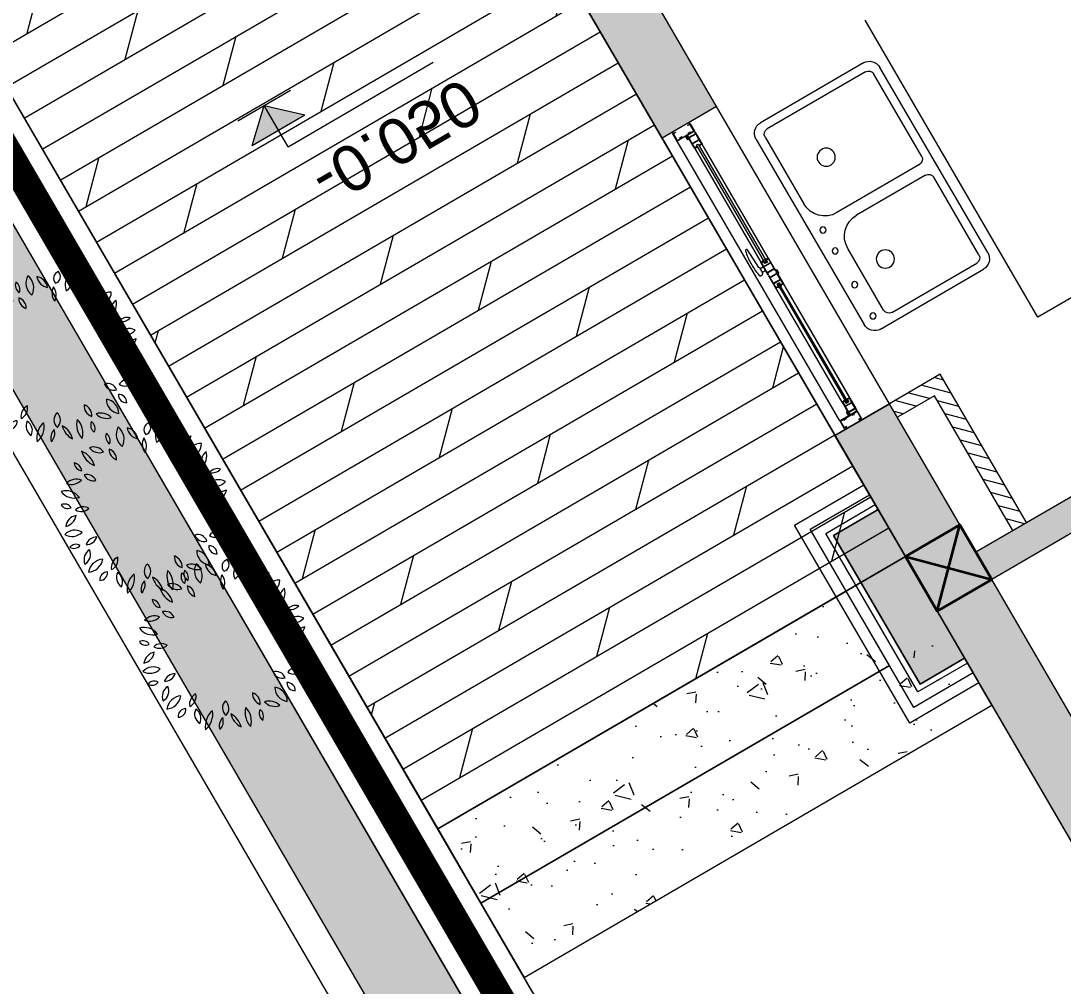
# Model space of a CAD drawing. Header units: millimetres. Extents: x 567980 to 569372, y 2065777 to 2066674.
# Drawn here: x 568904.677 to 568908.31, y 2066315.196 to 2066318.56 of the extents above; entities that cross this region are included whole.
import ezdxf
from ezdxf.enums import TextEntityAlignment as Align

# ---------------------------------------------------------------- set-up
doc = ezdxf.new("R2010")
doc.units = ezdxf.units.MM
doc.linetypes.add('CENTER', pattern=[3, 1.5, -0.5, 0.5, -0.5])
doc.linetypes.add('HIDDEN', pattern=[0.75, 0.5, -0.25])
for name, color, linetype, lineweight in [('A-COT VACH', 2, 'Continuous', 35), ('A-HATCH', 251, 'Continuous', 5), ('A-KY HIEU', 34, 'Continuous', 20), ('A-TEXT', 7, 'Continuous', 18), ('boDnv', 54, 'Continuous', 25), ('E- RANH GIOI', 1, 'CENTER', 13), ('E- THAY', 9, 'Continuous', 20), ('E- Tuong', 4, 'Continuous', 13), ('E-Manh', 251, 'Continuous', 13), ('E-NoiThat', 32, 'Continuous', 9), ('i_Cay', 114, 'Continuous', 13), ('i_Hatch', 250, 'Continuous', 13), ('i_ThietBi', 32, 'Continuous', 13), ('LD-CUA', 146, 'Continuous', 13), ('LD-THAY', 9, 'Continuous', 13)]:
    doc.layers.add(name, color=color, linetype=linetype, lineweight=lineweight)
doc.layers.add('ChiaLo', color=128, linetype='CENTER')
doc.layers.add('loKBT', color=42, linetype='Continuous')
doc.styles.add('A1-arial', font='arial.ttf')
pattern_1 = [(170.19069832, (726719.63866, 2040138.3934), (-0.1556798148, 0.3309758715), [0.0381, -0.4191]), (115.19069832, (726719.63866, 2040138.3934), (-0.2948360368, -0.2530829486), [0.03048, -0.3352811683]), (220.64214302, (726719.6257, 2040138.421), (-0.4505158377, 0.07789293), [0.0323800176, -0.3561804892]), (166.37489832, (726719.55085, 2040138.3423), (-0.1999611403, 0.5109022973), [0.05715, -0.62865]), (216.82625593, (726719.5342, 2040138.3849), (-0.666500141, 0.1615524749), [0.0485700463, -0.5342712163]), (111.3748495, (726719.55085, 2040138.3423), (-0.666500141, 0.161552475), [0.0457199341, -0.5029194638]), (141.19069832, (726719.54725, 2040138.399), (0.0242995902, 0.36495192494), [0.0381, -0.4191]), (86.19069832, (726719.54725, 2040138.399), (-0.3805660765, -0.07841078825), [0.03048, -0.33528]), (191.64214332, (726719.54928, 2040138.4294), (-0.3562664876, 0.28654113515), [0.0323800176, -0.3561798752]), (157.690698325, (726719.63866, 2040138.39341), (-0.14927777833, -0.07970270493), [0, -0.331216, 0, -0.34036, 0, -0.33655]), (127.69069832, (726719.63866, 2040138.3934), (-0.24038794692, 0.0147544723), [0, -0.194056, 0, -0.323596, 0, -0.12827]), (87.690698325, (726719.69563, 2040138.29549), (-0.12646814283, 0.24015894918), [0, -0.127, 0, -0.39624, 0, -0.52578]), (77.69069832, (726719.72118, 2040138.25158), (-0.1929373989, 0.23049989892), [0, -0.1651, 0, -0.263144, 0, -0.37338])]
pattern_2 = [(30.190698325, (404407.21042, 2087201.17899), (-0.06285995368, 0.10804455666), []), (75.19069832, (404407.21042, 2087201.179), (-0.3418090201, 0.0903692058), [0.1767766953, -0.3535533906])]

# ---------------------------------------------------------------- blocks, each defined once
blk = doc.blocks.new('NEN')
at = {"layer": 'ChiaLo', "ltscale": 5}
blk.add_lwpolyline([(223.5504, -81.784), (203.4352, -47.2097)], dxfattribs=at)
at = {"layer": 'loKBT'}
for points in [[(226.5941, -56.8745), (219.8664, -43.4232), (213.308, -41.4657), (203.4352, -47.2097), (213.4928, -64.4968)], [(203.4352, -47.2097), (192.6307, -53.4957), (202.6883, -70.7828), (213.4928, -64.4968)]]:
    blk.add_lwpolyline(points, close=True, dxfattribs=at)
blk = doc.blocks.new('BT-02')
at = {"layer": 'loKBT'}
for points in [[(7742560.1, 959879), (7742560.1, 979879), (7730060.1, 979879), (7730060.1, 959879), (7742560.1, 959879)], [(7753982.3, 979879), (7758666.7, 974889), (7757717.4, 959879), (7742560.1, 959879), (7742560.1, 979879), (7753982.3, 979879)]]:
    blk.add_lwpolyline(points, dxfattribs=at)
for points in [[(7742560.1, 979879), (7730060.1, 979879), (7730060.1, 959879), (7742560.1, 959879)], [(7730060.1, 959879), (7742560.1, 959879), (7742560.1, 979879), (7730060.1, 979879)]]:
    blk.add_lwpolyline(points, close=True, dxfattribs=at)
blk = doc.blocks.new('cotxaytho')
at = {"layer": 'A-KY HIEU'}
h = blk.add_hatch(color=256, dxfattribs=at)
h.paths.add_polyline_path([(200, 187.5), (0, 187.5), (0, 0)])
h.paths.add_polyline_path([(0, 187.5), (-200, 187.5), (0, 0)])
for p, q in [((0, 312.5), (0, 0)), ((0, 312.5), (1100, 312.5)), ((-200, 187.5), (0, 0)), ((-200, 187.5), (200, 187.5)), ((0, 0), (200, 187.5)), ((-200, 0), (200, 0))]:
    blk.add_line(p, q, dxfattribs=at)
at = {"color": 6, "style": 'A1-arial'}
blk.add_attdef('-0.050', (35, 401.7), '', height=250, dxfattribs=at)
blk = doc.blocks.new('DOUBLE-SINK1000')
for p, q in [((-449.2, 0), (449.2, 0)), ((-438.0875, -36.5125), (-115.0375, -36.5125)), ((-500, -549.2), (-500, -50.8)), ((-463.4875, -538.0875), (-463.4875, -61.9125)), ((500, -50.8), (500, -549.2)), ((438.0875, -101.6), (138.9625, -101.6)), ((463.4875, -127), (463.4875, -538.0875)), ((-13.4375, -538.0875), (-13.4375, -138.1125)), ((37.3625, -538.0875), (37.3625, -203.2)), ((-38.8375, -563.4875), (-438.0875, -563.4875)), ((438.0875, -563.4875), (62.7625, -563.4875)), ((449.2, -600), (-449.2, -600))]:
    blk.add_line(p, q)
at = {"color": 44}
for centre, radius in [((19.9, -50.8), 12.7), ((121.5, -50.8), 12.7), ((284.9, -50.8), 12.7), ((436.5, -50.8), 12.7), ((-236.875, -215.9), 38.1), ((256.325, -215.9), 38.1)]:
    blk.add_circle(centre, radius, dxfattribs=at)
for centre, radius, start, end in [((-449.2, -50.8), 50.8, 90, 180), ((449.2, -50.8), 50.8, 0, 90), ((-438.0875, -61.9125), 25.4, 90, 180), ((-115.0375, -138.1125), 101.6, 0, 90), ((138.9625, -203.2), 101.6, 90, 180), ((438.0875, -127), 25.4, 0, 90), ((-449.2, -549.2), 50.8, 180, 270), ((-438.0875, -538.0875), 25.4, 180, 270), ((-38.8375, -538.0875), 25.4, 270, 0), ((62.7625, -538.0875), 25.4, 180, 270), ((438.0875, -538.0875), 25.4, 270, 0), ((449.2, -549.2), 50.8, 270, 0)]:
    blk.add_arc(centre, radius, start, end)
blk = doc.blocks.new('kkkk')
h = blk.add_hatch(color=250)
edge = h.paths.add_edge_path()
edge.add_line((333058.8, 105336.6), (333060.3, 105336.6))
edge.add_line((333060.3, 105336.6), (333060.3, 105341.6))
edge.add_line((333060.3, 105341.6), (333061.8, 105341.6))
edge.add_line((333061.8, 105341.6), (333061.8, 105371.6))
edge.add_line((333061.8, 105371.6), (333027.5, 105371.6))
edge.add_line((333027.5, 105371.6), (333027.5, 105386.6))
edge.add_line((333027.5, 105386.6), (333022.2, 105386.6))
edge.add_line((333022.2, 105386.6), (333022.2, 105383.6))
edge.add_line((333022.2, 105383.6), (333023.7, 105383.6))
edge.add_line((333023.7, 105383.6), (333023.7, 105385.1))
edge.add_line((333023.7, 105385.1), (333026, 105385.1))
edge.add_line((333026, 105385.1), (333026, 105378.1))
edge.add_line((333026, 105378.1), (333023.7, 105378.1))
edge.add_line((333023.7, 105378.1), (333023.7, 105379.6))
edge.add_line((333023.7, 105379.6), (333022.2, 105379.6))
edge.add_line((333022.2, 105379.6), (333022.2, 105376.6))
edge.add_line((333022.2, 105376.6), (333026, 105376.6))
edge.add_line((333026, 105376.6), (333026, 105371.6))
edge.add_line((333026, 105371.6), (332991.8, 105371.6))
edge.add_line((332991.8, 105371.6), (332991.8, 105341.6))
edge.add_line((332991.8, 105341.6), (332993.3, 105341.6))
edge.add_line((332993.3, 105341.6), (332993.3, 105336.6))
edge.add_line((332993.3, 105336.6), (332994.8, 105336.6))
edge.add_line((332994.8, 105336.6), (332994.8, 105341.6))
edge.add_line((332994.8, 105341.6), (333002.3, 105341.6))
edge.add_line((333002.3, 105341.6), (333002.3, 105343.1))
edge.add_line((333002.3, 105343.1), (332993.3, 105343.1))
edge.add_line((332993.3, 105343.1), (332993.3, 105370.1))
edge.add_line((332993.3, 105370.1), (333006.9, 105370.1))
edge.add_arc((333010, 105367.6), 3.97, 141.5226, 210)
edge.add_line((333006.6, 105365.7), (333007.9, 105366.4))
edge.add_arc((333010, 105367.6), 2.47, -390, -150, ccw=False)
edge.add_line((333012.1, 105366.4), (333013.4, 105365.7))
edge.add_arc((333010, 105367.6), 3.97, -30, 38.4774)
edge.add_line((333013.1, 105370.1), (333040.4, 105370.1))
edge.add_arc((333043.5, 105367.6), 3.97, 141.5226, 210)
edge.add_line((333040.1, 105365.7), (333041.4, 105366.4))
edge.add_arc((333043.5, 105367.6), 2.47, -390, -150, ccw=False)
edge.add_line((333045.6, 105366.4), (333046.9, 105365.7))
edge.add_arc((333043.5, 105367.6), 3.97, -30, 38.4774)
edge.add_line((333046.6, 105370.1), (333060.3, 105370.1))
edge.add_line((333060.3, 105370.1), (333060.3, 105343.1))
edge.add_line((333060.3, 105343.1), (333051.3, 105343.1))
edge.add_line((333051.3, 105343.1), (333051.3, 105341.6))
edge.add_line((333051.3, 105341.6), (333058.8, 105341.6))
edge.add_line((333058.8, 105341.6), (333058.8, 105336.6))
blk.add_lwpolyline([(333026, 105378.1), (333026, 105385.1), (333023.7, 105385.1), (333023.7, 105383.6), (333022.2, 105383.6), (333022.2, 105386.6), (333027.5, 105386.6), (333027.5, 105371.6), (333061.8, 105371.6), (333061.8, 105341.6), (333060.3, 105341.6), (333060.3, 105336.6), (333058.8, 105336.6), (333058.8, 105341.6), (333051.3, 105341.6), (333051.3, 105343.1), (333060.3, 105343.1), (333060.3, 105370.1), (333046.6, 105370.1, -0.30801), (333046.9, 105365.7), (333045.6, 105366.4, 1.732051), (333041.4, 105366.4), (333040.1, 105365.7, -0.30801), (333040.4, 105370.1), (333013.1, 105370.1, -0.30801), (333013.4, 105365.7), (333012.1, 105366.4, 1.732051), (333007.9, 105366.4), (333006.6, 105365.7, -0.30801), (333006.9, 105370.1), (332993.3, 105370.1), (332993.3, 105343.1), (333002.3, 105343.1), (333002.3, 105341.6), (332994.8, 105341.6), (332994.8, 105336.6), (332993.3, 105336.6), (332993.3, 105341.6), (332991.8, 105341.6), (332991.8, 105371.6), (333026, 105371.6), (333026, 105376.6), (333022.2, 105376.6), (333022.2, 105379.6), (333023.7, 105379.6), (333023.7, 105378.1)], format="xyb", close=True)
blk = doc.blocks.new('ccccc')
h = blk.add_hatch(color=250)
h.paths.add_polyline_path([(333034.3, 105325.3), (333084.3, 105325.3), (333084.3, 105326.8), (333077.7, 105326.8), (333077.7, 105353.8), (333084.3, 105353.8), (333084.3, 105355.3), (333034.3, 105355.3), (333034.3, 105346.7), (333035.8, 105346.7), (333035.8, 105353.8), (333052.1, 105353.8), (333052.1, 105326.8), (333035.8, 105326.8), (333035.8, 105333.9), (333034.3, 105333.9)])
h.paths.add_polyline_path([(333053.6, 105326.8), (333053.6, 105353.8), (333076.2, 105353.8), (333076.2, 105326.8)], flags=16)
for p, q in [((333034.3, 105346.7), (333035.8, 105346.7)), ((333052.1, 105353.8), (333052.1, 105326.8)), ((333053.6, 105353.8), (333053.6, 105326.8)), ((333076.2, 105353.8), (333076.2, 105326.8)), ((333077.7, 105353.8), (333077.7, 105326.8)), ((333084.3, 105355.3), (333084.3, 105353.8)), ((333034.3, 105333.9), (333035.8, 105333.9)), ((333084.3, 105326.8), (333084.3, 105325.3))]:
    blk.add_line(p, q)
for points in [[(333084.3, 105355.3), (333034.3, 105355.3), (333034.3, 105346.7)], [(333052.1, 105353.8), (333035.8, 105353.8), (333035.8, 105346.7)], [(333076.2, 105353.8), (333053.6, 105353.8)], [(333084.3, 105353.8), (333077.7, 105353.8)], [(333034.3, 105333.9), (333034.3, 105325.3), (333084.3, 105325.3)], [(333035.8, 105333.9), (333035.8, 105326.8), (333052.1, 105326.8)], [(333053.6, 105326.8), (333076.2, 105326.8)], [(333077.7, 105326.8), (333084.3, 105326.8)]]:
    blk.add_lwpolyline(points)
blk = doc.blocks.new('dasdsd')
at = {"linetype": 'HIDDEN', "ltscale": 0.05}
for p, q in [((-9.6, -15.9), (-9.6, 0)), ((9.6, 0), (-9.6, 0)), ((9.6, -15.9), (9.6, 0)), ((-16.3, -18.9), (-107.9, -23.1)), ((-10.5, -16.1), (-15.5, -18.7)), ((9.6, -15.9), (-9.6, -15.9))]:
    blk.add_line(p, q, dxfattribs=at)
for centre, radius, start, end in [((-106.3, -28.1), 5.22, 108.2433, 251.7567), ((-41, 286.6), 326.6, 258.1752, 278.8996), ((-16.3, -17), 1.95, 270, 297.1927), ((-9.6, -17.9), 1.95, 90, 117.1927), ((9.6, -26), 10.1, 270, 90)]:
    blk.add_arc(centre, radius, start, end, dxfattribs=at)
blk = doc.blocks.new('fffsf')
h = blk.add_hatch(color=250)
h.paths.add_polyline_path([(333183.8, 105395.8), (333133.8, 105395.8), (333133.8, 105394.3), (333140.5, 105394.3), (333140.5, 105367.3), (333133.8, 105367.3), (333133.8, 105364.3), (333118.8, 105364.3), (333118.8, 105361.3), (333135.3, 105361.3), (333135.3, 105365.8), (333183.8, 105365.8), (333183.8, 105374.4), (333182.3, 105374.4), (333182.3, 105367.3), (333166, 105367.3), (333166, 105394.3), (333182.3, 105394.3), (333182.3, 105387.2), (333183.8, 105387.2)])
h.paths.add_polyline_path([(333164.5, 105394.3), (333164.5, 105367.3), (333142, 105367.3), (333142, 105394.3)], flags=16)
for p, q in [((333133.8, 105395.8), (333133.8, 105394.3)), ((333140.5, 105394.3), (333140.5, 105367.3)), ((333142, 105394.3), (333142, 105367.3)), ((333164.5, 105394.3), (333164.5, 105367.3)), ((333166, 105394.3), (333166, 105367.3)), ((333183.8, 105387.2), (333182.3, 105387.2)), ((333183.8, 105374.4), (333182.3, 105374.4))]:
    blk.add_line(p, q)
for points in [[(333133.8, 105395.8), (333183.8, 105395.8), (333183.8, 105387.2)], [(333133.8, 105394.3), (333140.5, 105394.3)], [(333142, 105394.3), (333164.5, 105394.3)], [(333166, 105394.3), (333182.3, 105394.3), (333182.3, 105387.2)], [(333183.8, 105374.4), (333183.8, 105365.8), (333135.3, 105365.8), (333135.3, 105361.3), (333118.8, 105361.3)], [(333133.8, 105367.3), (333133.8, 105364.3), (333118.8, 105364.3), (333118.8, 105361.3)], [(333140.5, 105367.3), (333133.8, 105367.3)], [(333164.5, 105367.3), (333142, 105367.3)], [(333182.3, 105374.4), (333182.3, 105367.3), (333166, 105367.3)]]:
    blk.add_lwpolyline(points)
blk = doc.blocks.new('*U495')
for points in [[(88.4, 82.2), (88.4, 80.6), (77.2, 80.6), (77.2, 69.4), (88.4, 69.4), (88.4, 67.8, 0.240391), (91.1, 72), (80.2, 72), (80.2, 78), (91.1, 78, 0.240391)], [(547.1, 82.2), (547.1, 80.6), (558.3, 80.6), (558.3, 69.4), (547.1, 69.4), (547.1, 67.8, -0.240391), (544.4, 72), (555.3, 72), (555.3, 78), (544.4, 78, -0.240391)], [(652.9, 82.2), (652.9, 80.6), (641.7, 80.6), (641.7, 69.4), (652.9, 69.4), (652.9, 67.8, 0.240391), (655.6, 72), (644.7, 72), (644.7, 78), (655.6, 78, 0.240391)]]:
    blk.add_hatch(color=250).paths.add_polyline_path(points)
for p, q in [((597.5, 90), (44.5, 90)), ((597.5, 90), (88, 90)), ((602.5, 90), (1112, 90)), ((88, 60), (597.5, 60)), ((1112, 60), (602.5, 60)), ((35, 20), (1165, 20))]:
    blk.add_line(p, q)
for points in [[(88.4, 82.2), (88.4, 80.6), (77.2, 80.6), (77.2, 69.4), (88.4, 69.4), (88.4, 67.8, 0.240391), (91.1, 72), (80.2, 72), (80.2, 78), (91.1, 78, 0.240391)], [(547.1, 82.2), (547.1, 80.6), (558.3, 80.6), (558.3, 69.4), (547.1, 69.4), (547.1, 67.8, -0.240391), (544.4, 72), (555.3, 72), (555.3, 78), (544.4, 78, -0.240391)], [(652.9, 82.2), (652.9, 80.6), (641.7, 80.6), (641.7, 69.4), (652.9, 69.4), (652.9, 67.8, 0.240391), (655.6, 72), (644.7, 72), (644.7, 78), (655.6, 78, 0.240391)]]:
    blk.add_lwpolyline(points, format="xyb", close=True)
for points in [[(555.3, 72), (80.2, 72), (80.2, 78), (555.3, 78)], [(644.7, 72), (1119.8, 72), (1119.8, 78), (644.7, 78)]]:
    blk.add_lwpolyline(points, close=True)
at = {"rotation": 270}
blk.add_blockref('kkkk', (-105336.6, 333081.8), dxfattribs=at)
at = {"xscale": -1}
for name, p, rotation in [('ccccc', (333122.3, -105265.3), 359.9999999999902), ('fffsf', (-332531.3, 105455.8), 180.0000000001608), ('kkkk', (106536.6, 333081.8), 90)]:
    blk.add_blockref(name, p, dxfattribs=dict(at, rotation=rotation))
for p in [(-332486.8, -105265.3), (-331922.3, -105265.3)]:
    blk.add_blockref('ccccc', p)
at = {"xscale": -0.8000000000000002, "yscale": 0.8, "zscale": 0.8}
blk.add_blockref('dasdsd', (627.5, 60), dxfattribs=at)
blk = doc.blocks.new('cot')
at = {"layer": 'i_Hatch'}
h = blk.add_hatch(color=256, dxfattribs=at)
h.dxf.hatch_style = 1
h.paths.add_polyline_path([(-124080301.5, 101892782.2), (-124080081.5, 101892782.2), (-124080081.5, 101893002.2), (-124080301.5, 101893002.2)])
at = {"layer": 'A-COT VACH'}
for p, q in [((-124080301.5, 101893002.2), (-124080081.5, 101892782.2)), ((-124080301.5, 101892782.2), (-124080081.5, 101893002.2))]:
    blk.add_line(p, q, dxfattribs=at)
blk.add_lwpolyline([(-124080301.5, 101892782.2), (-124080081.5, 101892782.2), (-124080081.5, 101893002.2), (-124080301.5, 101893002.2)], close=True, dxfattribs=at)
blk = doc.blocks.new('luoicot')
at = {"layer": 'E- Tuong'}
blk.add_blockref('cot', (-10876, -4832.9), dxfattribs=at)
blk = doc.blocks.new('MB TANG 1 BT3')
at = {"layer": 'A-HATCH'}
h = blk.add_hatch(color=256, dxfattribs=at)
h.dxf.hatch_style = 1
h.paths.add_polyline_path([(7080555, 945515.8), (7073665.1, 945515.8), (7073665.1, 945295.8), (7073975.1, 945295.8), (7073975.1, 945004.8), (7074085.1, 945004.8), (7074085.1, 945295.8), (7080335, 945295.8), (7080335, 944795.8), (7080555, 944795.8)])
h.paths.add_polyline_path([(7080555, 942395.8), (7080335, 942395.8), (7080335, 941915.9), (7076335.1, 941915.9), (7076335.1, 941805.9), (7075085.1, 941805.9), (7075085.1, 941695.9), (7078535, 941695.9), (7078535, 940995.8), (7078755, 940995.8), (7078755, 941695.9), (7080555, 941695.9)])
h.paths.add_polyline_path([(7072085.1, 945295.8), (7072465.1, 945295.8), (7072465.1, 945515.8), (7071865.1, 945515.8), (7071865.1, 941805.9), (7071865.1, 941505.9), (7071865.1, 940680.9), (7072085.1, 940680.9), (7072085.1, 941695.9), (7073065.1, 941695.9), (7073065.1, 941805.9), (7072290.1, 941805.9), (7072290.1, 943004.8), (7072085.1, 943004.8), (7072085.1, 944094.8), (7073975.1, 944094.8), (7073975.1, 941805.9), (7073865.1, 941805.9), (7073865.1, 941695.9), (7074185.1, 941695.9), (7074185.1, 941805.9), (7074085.1, 941805.9), (7074085.1, 944304.8), (7073975.1, 944304.8), (7073975.1, 944204.8), (7072085.1, 944204.8)])
h.paths.add_polyline_path([(7072085.1, 942949.8), (7072235.1, 942949.8), (7072235.1, 941805.9), (7072085.1, 941805.9)], flags=16)
h.paths.add_polyline_path([(7072085.1, 938910.8), (7071865.1, 938910.8), (7071865.1, 937675.8), (7071865.1, 937485.8), (7071865.1, 937185.8), (7072085.1, 937185.8), (7072085.1, 937785.8), (7075065.1, 937785.8), (7075065.1, 937895.8), (7072085.1, 937895.8)])
h.paths.add_polyline_path([(7072085.1, 935985.8), (7071865.1, 935985.8), (7071865.1, 934842.7), (7072085.1, 934842.7)])
h.paths.add_polyline_path([(7073675.1, 932186.5), (7072085.1, 932186.5), (7072085.1, 932721.5), (7071865.1, 932721.5), (7071865.1, 931966.5), (7073675.1, 931966.5)])
h.paths.add_polyline_path([(7072305.1, 931966.5), (7071865.1, 931966.5), (7071865.1, 932321.5), (7071665.1, 932321.5), (7071665.1, 931681.5), (7072305.1, 931681.5)])
h.paths.add_polyline_path([(7078798.4, 932341), (7078650.7, 932504.1), (7078300.2, 932186.5), (7076075.1, 932186.5), (7076075.1, 931966.5), (7078385.1, 931966.5)])
h.paths.add_polyline_path([(7077984.8, 931966.5), (7077874.8, 931966.5), (7077874.8, 931826.5), (7077494.8, 931826.5), (7077494.8, 931966.5), (7077384.8, 931966.5), (7077384.8, 931716.5), (7077984.8, 931716.5)])
h.paths.add_polyline_path([(7080555, 933932.7), (7080555, 935404.3), (7080335, 935404.3), (7080335, 934030.2), (7079984.6, 933712.7), (7080132.3, 933549.7)])
h.paths.add_polyline_path([(7080805, 934932.7), (7080555, 934932.7), (7080555, 934822.7), (7080695, 934822.7), (7080695, 934442.7), (7080555, 934442.7), (7080555, 934332.7), (7080805, 934332.7)])
h.paths.add_polyline_path([(7080555, 937895.8), (7078755, 937895.8), (7078755, 938595.8), (7078535, 938595.8), (7078535, 937895.8), (7077715.1, 937895.8), (7077715.1, 937675.8), (7080335, 937675.8), (7080335, 937004.3), (7080555, 937004.3)])
h.paths.add_polyline_path([(7080812.5, 938075.8), (7080212.5, 938075.8), (7080212.5, 937895.8), (7080555, 937895.8), (7080555, 937475.8), (7080812.5, 937475.8)])
h.paths.add_polyline_path([(7076625.1, 937895.8), (7075965.1, 937895.8), (7075965.1, 937785.8), (7076075.1, 937785.8), (7076075.1, 934375.7), (7076585.1, 934375.7), (7076585.1, 934485.7), (7076185.1, 934485.7), (7076185.1, 937675.8), (7076625.1, 937675.8)])
h.paths.add_polyline_path([(7071865.1, 938085.8), (7071685.1, 938085.8), (7071685.1, 937485.8), (7071865.1, 937485.8)])
h.paths.add_polyline_path([(7071685.1, 941505.9), (7071685.1, 942105.9), (7071865.1, 942105.9), (7071865.1, 941805.9), (7071865.1, 941505.9)])
h.paths.add_polyline_path([(7072325.1, 945695.8), (7071685.1, 945695.8), (7071685.1, 945095.8), (7071865.1, 945095.8), (7071865.1, 945515.8), (7072325.1, 945515.8)])
h.paths.add_polyline_path([(7080822.3, 945695.8), (7080182.3, 945695.8), (7080182.3, 945515.8), (7080555, 945515.8), (7080555, 945055.8), (7080822.3, 945055.8)])
h.paths.add_polyline_path([(7080812.6, 942115.8), (7080555, 942115.8), (7080555, 941695.9), (7080212.6, 941695.9), (7080212.6, 941515.8), (7080812.6, 941515.8)])
h = blk.add_hatch(dxfattribs=at)
h.set_pattern_fill('ANSI31', color=256, scale=300)
h.set_pattern_definition([(45, (0, 0), (-26.5165043, 26.5165043), [])])
h.paths.add_polyline_path([(7072290.1, 937785.8), (7072235.1, 937785.8), (7072235.1, 937240.8), (7072085.1, 937240.8), (7072085.1, 937185.8), (7072290.1, 937185.8)])
at = {"layer": 'E- THAY'}
blk.add_lwpolyline([(7071865.1, 937185.8), (7072085.1, 937185.8), (7072085.1, 935985.8), (7071865.1, 935985.8)], close=True, dxfattribs=at)
at = {"layer": 'E- Tuong'}
for p, q in [((7071865.1, 938910.8), (7071865.1, 937675.8)), ((7072085.1, 938910.8), (7072085.1, 937895.8)), ((7075065.1, 937895.8), (7072085.1, 937895.8)), ((7071865.1, 937835.8), (7071865.1, 937835.8)), ((7072085.1, 937785.8), (7072085.1, 937185.8)), ((7075065.1, 937785.8), (7072085.1, 937785.8)), ((7072235.1, 937785.8), (7072235.1, 937240.8)), ((7072290.1, 937785.8), (7072290.1, 937185.8)), ((7071865.1, 937675.8), (7071865.1, 937185.8)), ((7072235.1, 937240.8), (7072085.1, 937240.8)), ((7072085.1, 937185.8), (7071865.1, 937185.8)), ((7072290.1, 937185.8), (7072085.1, 937185.8)), ((7071865.1, 935985.8), (7071865.1, 934842.7)), ((7072085.1, 935985.8), (7071865.1, 935985.8)), ((7072085.1, 935985.8), (7072085.1, 934842.7))]:
    blk.add_line(p, q, dxfattribs=at)
blk.add_lwpolyline([(7071865.1, 937485.8), (7071865.1, 938085.8), (7071685.1, 938085.8), (7071685.1, 937485.8)], close=True, dxfattribs=at)
at = {"layer": 'E-NoiThat'}
for p, q in [((7072685.1, 937185.8), (7072685.1, 935985.8)), ((7073945.2, 937185.8), (7072685.1, 937185.8))]:
    blk.add_line(p, q, dxfattribs=at)
at = {"layer": 'LD-THAY'}
for points in [[(7071865.1, 937385.8), (7071865.1, 938185.8), (7071585.1, 938185.8), (7071585.1, 937385.8)], [(7071865.1, 937425.8), (7071865.1, 938145.8), (7071625.1, 938145.8), (7071625.1, 937425.8)], [(7071865.1, 937465.8), (7071865.1, 938105.8), (7071665.1, 938105.8), (7071665.1, 937465.8)], [(7071865.1, 938085.8), (7071685.1, 938085.8), (7071685.1, 937485.8), (7071865.1, 937485.8)]]:
    blk.add_lwpolyline(points, close=True, dxfattribs=at)
at = {"layer": 'E- Tuong'}
blk.add_blockref('luoicot', (131163042.6, -100950273.6), dxfattribs=at)
at = {"layer": 'i_ThietBi', "ltscale": 0.5, "xscale": 0.8333333333333339, "yscale": 0.8333333333333339, "zscale": 0.8333333333333339, "rotation": 90}
blk.add_blockref('DOUBLE-SINK1000', (7072147.1, 936528.3), dxfattribs=at)
at = {"layer": 'LD-CUA', "rotation": 270}
blk.add_blockref('*U495', (7071885.1, 937185.8), dxfattribs=at)
blk = doc.blocks.new('mb-cay40')
at = {"color": 0, "linetype": 'ByBlock'}
for centre, radius, start, end in [((-299.6, 710.3), 100.2, 149.47372, 231.75859), ((-447.9, 682.5), 100.2, 329.47372, 51.75859), ((-230.7, 779.4), 98.1, 192.30595, 259.6849), ((-344.1, 662), 98.1, 12.30595, 79.6849), ((-136.2, 736.9), 62.9, 125.40933, 202.71009), ((-230.7, 763.9), 62.9, 305.40933, 22.71009), ((16.3, 684.3), 136.5, 133.81169, 194.30773), ((-210.5, 749), 136.5, 313.81169, 14.30773), ((112.7, 711.3), 137.2, 163.46423, 212.79056), ((-134.2, 676.1), 137.2, 343.46423, 32.79056), ((-426.9, 693.8), 54.1, 146.81507, 244.01934), ((-495.9, 674.7), 54.1, 326.81507, 64.01934), ((-147.5, 637.8), 79.7, 145.52479, 220.83273), ((-273.4, 630.8), 79.7, 325.52479, 40.83273), ((138.4, 615.5), 80.6, 104.10036, 168.46502), ((39.7, 709.8), 80.6, 284.10036, 348.46502), ((-541.5, 596.8), 98.1, 183.31893, 263.19037), ((-651.1, 493.7), 98.1, 3.31893, 83.19037), ((-554.2, 555.7), 69.9, 25.45365, 116.6852), ((-522.5, 648.1), 69.9, 205.45365, 296.6852), ((-390.4, 597.1), 66.9, 168.8066, 257.6391), ((-470.3, 544.7), 66.9, 348.8066, 77.6391), ((48.9, 562.1), 68.8, 103.89139, 198.90395), ((-32.7, 606.6), 68.8, 283.89139, 18.90395), ((230.4, 506), 141.4, 100.3005, 160.44765), ((71.9, 692.4), 141.4, 280.3005, 340.44765), ((260, 521), 76.9, 122.58173, 207.17999), ((150.2, 550.6), 76.9, 302.58173, 27.17999), ((-653.7, 503), 44.2, 163.49335, 274.46973), ((-692.7, 471.4), 44.2, 343.49335, 94.46973), ((213.1, 368.7), 79.6, 86.02822, 161.36976), ((143.1, 473.5), 79.6, 266.02822, 341.36976), ((299.7, 426), 53.5, 59.98145, 155.66759), ((277.7, 494.4), 53.5, 239.98145, 335.66759), ((-680.1, 301.4), 101.7, 69.72014, 135.64891), ((-717.6, 467.9), 101.7, 249.72014, 315.64891), ((-620.4, 356.9), 75.8, 22.57231, 98.33354), ((-561.4, 461), 75.8, 202.57231, 278.33354), ((319.9, 283.6), 110.2, 64.73526, 140.57812), ((281.8, 453.3), 110.2, 244.73526, 320.57812), ((-743.4, 226), 96, 30.94824, 110.57839), ((-694.8, 365.2), 96, 210.94824, 290.57839), ((359.2, 242.1), 79.1, 90.25287, 173.52208), ((280.3, 330.1), 79.1, 270.25287, 353.52208), ((-766.5, 152.4), 75.6, 44.25765, 108.59266), ((-736.5, 276.8), 75.6, 224.25765, 288.59266), ((243, 141), 78, 58.87476, 131.21352), ((-787.2, 176.3), 110.8, 280.87616, 345.44791), ((-659.1, 39.6), 110.8, 100.87616, 165.44791), ((-637.6, 118.6), 83.9, 60.50948, 129.29199), ((-649.5, 256.6), 83.9, 240.50948, 309.29199), ((231.9, 266.5), 78, 238.87476, 311.21352), ((344, 142), 53.6, 28.19814, 112.19179), ((371, 217), 53.6, 208.19814, 292.19179), ((292.5, 25.2), 97.6, 29.1952, 106.7189), ((349.7, 166.4), 97.6, 209.1952, 286.7189), ((-689.6, -39.1), 87.4, 54.97446, 151.37923), ((-716.2, 74.2), 87.4, 234.97446, 331.37923), ((158.9, -75), 77.3, 28.80716, 103.91988), ((208.1, 37.3), 77.3, 208.80716, 283.91988), ((313.8, -58.6), 90.4, 71.37117, 141.75354), ((271.7, 82.9), 90.4, 251.37117, 321.75354), ((-674.8, -123.2), 70, 71.81925, 140.08176), ((-706.7, -11.8), 70, 251.81925, 320.08176), ((-551.5, -83), 75, 87.17243, 157.23647), ((-616.9, 20.9), 75, 267.17243, 337.23647), ((243.5, -118.1), 50.7, 359.25572, 87.62866), ((296.2, -68.1), 50.7, 179.25572, 267.62866), ((-557.2, -163.3), 78, 113.47529, 203.45596), ((-659.8, -122.8), 78, 293.47529, 23.45596), ((-341.9, -220.9), 95.9, 122.88731, 186.72533), ((-489.2, -151.6), 95.9, 302.88731, 6.72533), ((69.9, -150.8), 70.3, 173.64998, 254.65145), ((-18.6, -210.9), 70.3, 353.64998, 74.65145), ((132.9, -213), 116.1, 6.54869, 76.89113), ((274.6, -86.6), 116.1, 186.54869, 256.89113), ((-604.8, -147.2), 106.6, 271.63276, 352.02679), ((-496.2, -268.5), 106.6, 91.63276, 172.02679), ((-132.5, -236.1), 75.4, 148.78766, 221.59771), ((-253.3, -247.1), 75.4, 328.78766, 41.59771), ((113.4, -289.9), 96.7, 38.69621, 106.24154), ((161.8, -136.6), 96.7, 218.69621, 286.24154), ((-472.9, -293.5), 49.3, 76.54191, 193.47743), ((-509.3, -257.1), 49.3, 256.54191, 13.47743), ((-314.3, -280.8), 91.1, 159.11699, 230.36062), ((-457.4, -318.4), 91.1, 339.11699, 50.36062), ((-220.2, -348.5), 108.7, 122.11699, 201.72753), ((-378.9, -296.7), 108.7, 302.11699, 21.72753), ((-159.8, -372.2), 84.6, 5.31956, 80.41897), ((-61.5, -281), 84.6, 185.31956, 260.41897), ((99.9, -278), 148, 165.20711, 218.32175), ((-159.3, -332), 148, 345.20711, 38.32175), ((110.4, -276.4), 64.3, 156.77542, 231.28797), ((11, -301.2), 64.3, 336.77542, 51.28797), ((-170.5, -363.9), 62.5, 129.74751, 206.0709), ((-266.7, -343.3), 62.5, 309.74751, 26.0709)]:
    blk.add_arc(centre, radius, start, end, dxfattribs=at)
blk = doc.blocks.new('SAN VUON BT A-BT1')
at = {"layer": 'i_Hatch', "true_color": 0x46cb3a, "transparency": 33554687}
h = blk.add_hatch(dxfattribs=at)
h.set_pattern_fill('CROSS', color=95, scale=300, double=1)
h.set_pattern_definition([(0, (2832.47, -202892.13), (75, 75), [37.5, -112.5]), (90, (2851.22, -202910.88), (-75, 75), [37.5, -112.5])])
h.paths.add_polyline_path([(7163776.9, 841296.9), (7151496.9, 841296.9), (7151496.9, 841006.9), (7163486.9, 841006.9), (7163486.9, 821856.9), (7163776.9, 821856.9)])
h.paths.add_polyline_path([(7158157.3, 822152.4), (7151786.9, 822152.4), (7151786.9, 839436.9), (7151496.9, 839436.9), (7151496.9, 821856.9), (7151496.9, 821516.9), (7158157.3, 821516.9)])
at = {"layer": 'E- RANH GIOI', "ltscale": 0.1, "const_width": 100}
blk.add_lwpolyline([(7151386.9, 821436.9), (7163886.9, 821436.9), (7163886.9, 841436.9), (7151386.9, 841436.9)], close=True, dxfattribs=at)
at = {"layer": 'E-Manh'}
for p, q in [((7151496.9, 841326.9), (7151496.9, 821886.9)), ((7151786.9, 839436.9), (7151786.9, 822182.4)), ((7151896.9, 839436.9), (7151896.9, 822292.4))]:
    blk.add_line(p, q, dxfattribs=at)
blk.add_lwpolyline([(7151496.9, 841326.9), (7151496.9, 821546.9), (7158267.3, 821546.9)], dxfattribs=at)
at = {"layer": 'i_Cay', "xscale": 0.5, "yscale": 0.5, "zscale": 0.5}
for p in [(7151700.3, 830588.8), (7151696.3, 830039.8), (7151703.3, 829425.8)]:
    blk.add_blockref('mb-cay40', p, dxfattribs=at)
blk = doc.blocks.new('MBT1 BT1')
at = {"layer": 'E- RANH GIOI', "ltscale": 0.1, "const_width": 100}
blk.add_lwpolyline([(7075416.3, 1014867.5), (7087916.3, 1014867.5), (7087916.3, 1034867.5), (7075416.3, 1034867.5)], close=True, dxfattribs=at)
at = {"layer": 'E- THAY'}
blk.add_blockref('SAN VUON BT A-BT1', (-75970.5, 193430.5), dxfattribs=at)

msp = doc.modelspace()

# ---------------------------------------------------------------- block references
at = {"layer": 'boDnv'}
msp.add_blockref('NEN', (568697.4807, 2066371.6973), dxfattribs=at)

# ---------------------------------------------------------------- next in the draw order: hatches: boundary and pattern name
at = {"layer": 'i_Hatch', "transparency": 33554687}
h = msp.add_hatch(dxfattribs=at)
h.set_pattern_fill('DOLMIT', color=256, scale=0.5, angle=30.1907)
h.set_pattern_definition(pattern_2)
h.paths.add_polyline_path([(568903.2391, 2066320.7132), (568904.8697, 2066321.6618), (568907.7605, 2066316.693), (568906.13, 2066315.7443)])
h = msp.add_hatch(dxfattribs=at)
h.set_pattern_fill('AR-CONC', color=256, scale=0.002, angle=120.1907, double=1)
h.set_pattern_definition(pattern_1)
edge = h.paths.add_edge_path()
edge.add_line((568907.7041, 2066316.3137), (568906.2805, 2066315.4855))
edge.add_line((568906.2805, 2066315.4855), (568906.4311, 2066315.2267))
edge.add_line((568906.4311, 2066315.2267), (568908.0617, 2066316.1754))
edge.add_line((568908.0617, 2066316.1754), (568907.9111, 2066316.4342))
h.paths.add_polyline_path([(568906.2805, 2066315.4855), (568907.7041, 2066316.3137), (568907.5535, 2066316.5725), (568906.13, 2066315.7443)])

# ---------------------------------------------------------------- next in the draw order: linework, layer by layer
at = {"layer": 'E- RANH GIOI', "ltscale": 0.05, "const_width": 0.0998, "elevation": -0.0003}
msp.add_lwpolyline([(568924.0492, 2066314.8078), (568910.9737, 2066307.2005), (568900.9359, 2066324.4537), (568910.7889, 2066330.2317), (568917.3473, 2066328.2742)], close=True, dxfattribs=at)
at = {"layer": 'E- THAY'}
for p, q in [((568911.0134, 2066307.3506, -0.0003), (568901.1412, 2066324.3191, -0.0003)), ((568907.7605, 2066316.693, -0.0003), (568906.13, 2066315.7443, -0.0003)), ((568906.13, 2066315.7443, -0.0003), (568907.5535, 2066316.5725, -0.0003)), ((568906.2805, 2066315.4855, -0.0003), (568907.7041, 2066316.3137, -0.0003)), ((568906.4311, 2066315.2267, -0.0003), (568908.0617, 2066316.1754, -0.0003))]:
    msp.add_line(p, q, dxfattribs=at)
at = {"layer": 'E- THAY', "elevation": -0.0003}
for points in [[(568924.0492, 2066314.8078), (568910.9737, 2066307.2005), (568900.9359, 2066324.4537), (568910.7889, 2066330.2317), (568917.3473, 2066328.2742)], [(568906.2805, 2066315.4855), (568907.7041, 2066316.3137), (568907.5535, 2066316.5725), (568906.13, 2066315.7443)]]:
    msp.add_lwpolyline(points, close=True, dxfattribs=at)
for points in [[(568904.6281, 2066321.5213), (568903.2391, 2066320.7132), (568906.13, 2066315.7443), (568907.7605, 2066316.693), (568905.1134, 2066321.2429)], [(568907.7041, 2066316.3137), (568906.2805, 2066315.4855), (568906.4311, 2066315.2267), (568908.0617, 2066316.1754), (568907.9111, 2066316.4342), (568907.9111, 2066316.4342)], [(568908.0617, 2066316.1754), (568911.6954, 2066309.9297), (568915.4652, 2066312.123), (568916.1126, 2066311.0102), (568910.7122, 2066307.8682), (568906.4311, 2066315.2267), (568908.0617, 2066316.1754)]]:
    msp.add_lwpolyline(points, dxfattribs=at)

# ---------------------------------------------------------------- next in the draw order: block references
at = {"layer": 'A-KY HIEU', "extrusion": (-4.4763e-10, 2.88067e-10, -1)}
ref = msp.add_blockref('cotxaytho', (-568905.5248, 2066318.2651, 0.0007), dxfattribs=dict(at, xscale=0.0005322840578040476, yscale=0.0005322840578040476, zscale=-0.0005322840578040476, rotation=149.8093023227513))
ref.add_attrib('-0.050', '-0.050', dxfattribs={"layer": 'A-TEXT', "color": 6, "height": 0.15969, "rotation": 30.1871, "style": 'A1-arial', "text_generation_flag": 4}).set_placement((568905.6485, 2066318.0896, -0.0003), align=Align.BOTTOM_LEFT)
at = {"layer": 'loKBT', "xscale": 0.001000000000001394, "yscale": 0.001000000000001394, "zscale": 0.001000000000001394, "rotation": 30.1906983248881}
msp.add_blockref('BT-02', (562701.3455, 2061583.9472, -0.0003), dxfattribs=at)

# ---------------------------------------------------------------- next in the draw order: block references
at = {"layer": 'LD-THAY', "extrusion": (-4.4763e-10, 2.88067e-10, -1), "xscale": 0.0009980326083971131, "yscale": 0.0009980326083971131, "zscale": -0.0009980326083971125, "rotation": 149.8093023227513}
msp.add_blockref('MB TANG 1 BT3', (-562336.5638, 2063576.2843, 0.0007), dxfattribs=at)

# ---------------------------------------------------------------- next in the draw order: linework, layer by layer
at = {"layer": 'LD-THAY', "elevation": -0.0003}
msp.add_lwpolyline([(568905.0733, 2066321.3119), (568907.6652, 2066316.8569), (568907.5099, 2066316.7665), (568907.811, 2066316.2489), (568907.9663, 2066316.3393), (568909.6828, 2066313.3889), (568909.5275, 2066313.2986), (568909.8287, 2066312.781), (568909.984, 2066312.8713), (568911.4846, 2066310.292), (568911.3293, 2066310.2017), (568911.6304, 2066309.6841)], dxfattribs=at)

# ---------------------------------------------------------------- next in the draw order: block references
at = {"layer": 'LD-THAY', "xscale": 0.001000000000001394, "yscale": 0.001000000000001394, "zscale": 0.001000000000001394, "rotation": 210.1906985033857}
msp.add_blockref('MBT1 BT1', (574506.2417, 2070759.7777, -0.0003), dxfattribs=at)

# ---------------------------------------------------------------- next in the draw order: hatches: boundary and pattern name
at = {"layer": 'i_Hatch', "transparency": 33554687}
h = msp.add_hatch(dxfattribs=at)
h.set_pattern_fill('DOLMIT', color=256, scale=0.5, angle=30.1907)
h.set_pattern_definition(pattern_2)
h.paths.add_polyline_path([(568903.2391, 2066320.7132), (568904.8697, 2066321.6618), (568907.7605, 2066316.693), (568906.13, 2066315.7443)])
h = msp.add_hatch(dxfattribs=at)
h.set_pattern_fill('AR-CONC', color=256, scale=0.002, angle=120.1907, double=1)
h.set_pattern_definition(pattern_1)
edge = h.paths.add_edge_path()
edge.add_line((568907.7041, 2066316.3137), (568906.2805, 2066315.4855))
edge.add_line((568906.2805, 2066315.4855), (568906.4311, 2066315.2267))
edge.add_line((568906.4311, 2066315.2267), (568908.0617, 2066316.1754))
edge.add_line((568908.0617, 2066316.1754), (568907.9111, 2066316.4342))
h.paths.add_polyline_path([(568906.2805, 2066315.4855), (568907.7041, 2066316.3137), (568907.5535, 2066316.5725), (568906.13, 2066315.7443)])

# ---------------------------------------------------------------- next in the draw order: linework, layer by layer
at = {"layer": 'E- RANH GIOI', "ltscale": 0.05, "const_width": 0.0998, "elevation": -0.0003}
msp.add_lwpolyline([(568924.0492, 2066314.8078), (568910.9737, 2066307.2005), (568900.9359, 2066324.4537), (568910.7889, 2066330.2317), (568917.3473, 2066328.2742)], close=True, dxfattribs=at)
at = {"layer": 'E- THAY'}
for p, q in [((568911.0134, 2066307.3506, -0.0003), (568901.1412, 2066324.3191, -0.0003)), ((568907.7605, 2066316.693, -0.0003), (568906.13, 2066315.7443, -0.0003)), ((568906.13, 2066315.7443, -0.0003), (568907.5535, 2066316.5725, -0.0003)), ((568906.2805, 2066315.4855, -0.0003), (568907.7041, 2066316.3137, -0.0003)), ((568906.4311, 2066315.2267, -0.0003), (568908.0617, 2066316.1754, -0.0003))]:
    msp.add_line(p, q, dxfattribs=at)
at = {"layer": 'E- THAY', "elevation": -0.0003}
for points in [[(568924.0492, 2066314.8078), (568910.9737, 2066307.2005), (568900.9359, 2066324.4537), (568910.7889, 2066330.2317), (568917.3473, 2066328.2742)], [(568906.2805, 2066315.4855), (568907.7041, 2066316.3137), (568907.5535, 2066316.5725), (568906.13, 2066315.7443)]]:
    msp.add_lwpolyline(points, close=True, dxfattribs=at)
for points in [[(568904.6281, 2066321.5213), (568903.2391, 2066320.7132), (568906.13, 2066315.7443), (568907.7605, 2066316.693), (568905.1134, 2066321.2429)], [(568907.7041, 2066316.3137), (568906.2805, 2066315.4855), (568906.4311, 2066315.2267), (568908.0617, 2066316.1754), (568907.9111, 2066316.4342), (568907.9111, 2066316.4342)], [(568908.0617, 2066316.1754), (568911.6954, 2066309.9297), (568915.4652, 2066312.123), (568916.1126, 2066311.0102), (568910.7122, 2066307.8682), (568906.4311, 2066315.2267), (568908.0617, 2066316.1754)]]:
    msp.add_lwpolyline(points, dxfattribs=at)

# ---------------------------------------------------------------- next in the draw order: block references
at = {"layer": 'A-KY HIEU', "extrusion": (-4.4763e-10, 2.88067e-10, -1)}
ref = msp.add_blockref('cotxaytho', (-568905.5248, 2066318.2651, 0.0007), dxfattribs=dict(at, xscale=0.0005322840578040476, yscale=0.0005322840578040476, zscale=-0.0005322840578040476, rotation=149.8093023227513))
ref.add_attrib('-0.050', '-0.050', dxfattribs={"layer": 'A-TEXT', "color": 6, "height": 0.15969, "rotation": 30.1871, "style": 'A1-arial', "text_generation_flag": 4}).set_placement((568905.6485, 2066318.0896, -0.0003), align=Align.BOTTOM_LEFT)
at = {"layer": 'loKBT', "xscale": 0.001000000000001394, "yscale": 0.001000000000001394, "zscale": 0.001000000000001394, "rotation": 30.1906983248881}
msp.add_blockref('BT-02', (562701.3455, 2061583.9472, -0.0003), dxfattribs=at)

# ---------------------------------------------------------------- next in the draw order: block references
at = {"layer": 'LD-THAY', "extrusion": (-4.4763e-10, 2.88067e-10, -1), "xscale": 0.0009980326083971131, "yscale": 0.0009980326083971131, "zscale": -0.0009980326083971125, "rotation": 149.8093023227513}
msp.add_blockref('MB TANG 1 BT3', (-562336.5638, 2063576.2843, 0.0007), dxfattribs=at)

# ---------------------------------------------------------------- next in the draw order: linework, layer by layer
at = {"layer": 'LD-THAY', "elevation": -0.0003}
msp.add_lwpolyline([(568905.0733, 2066321.3119), (568907.6652, 2066316.8569), (568907.5099, 2066316.7665), (568907.811, 2066316.2489), (568907.9663, 2066316.3393), (568909.6828, 2066313.3889), (568909.5275, 2066313.2986), (568909.8287, 2066312.781), (568909.984, 2066312.8713), (568911.4846, 2066310.292), (568911.3293, 2066310.2017), (568911.6304, 2066309.6841)], dxfattribs=at)

# ---------------------------------------------------------------- next in the draw order: block references
at = {"layer": 'LD-THAY', "xscale": 0.001000000000001394, "yscale": 0.001000000000001394, "zscale": 0.001000000000001394, "rotation": 210.1906985033857}
msp.add_blockref('MBT1 BT1', (574506.2417, 2070759.7777, -0.0003), dxfattribs=at)

doc.saveas('drawing.dxf')
